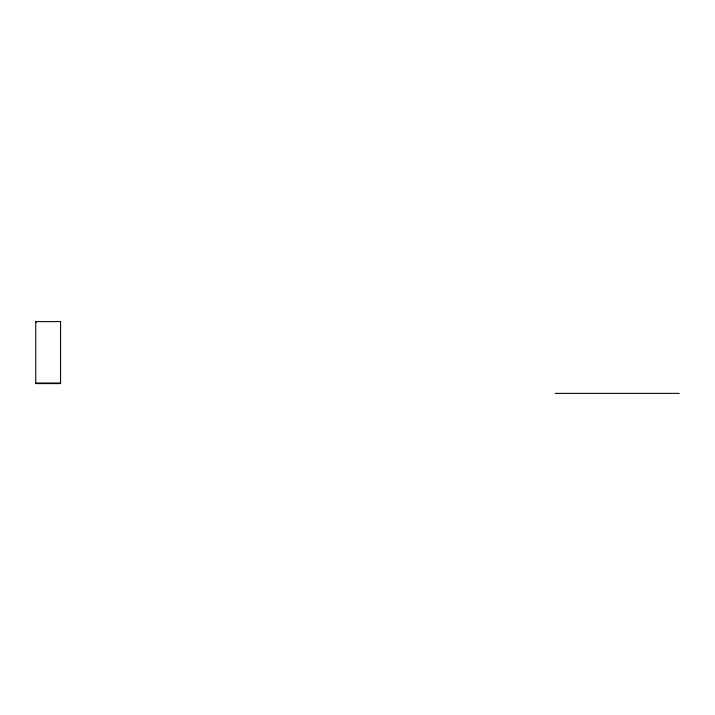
<?xml version="1.0" encoding="UTF-8"?>
<svg xmlns="http://www.w3.org/2000/svg" width="715" height="715" viewBox="0 0 715 715"><rect width="100%" height="100%" fill="white"/><g stroke="black" fill="none" stroke-linecap="round" stroke-linejoin="round"><path stroke-width="1.07" d="M35.75 322.17L36.304 322.17M35.75 383.026L60.561 383.026M555.18 393.384L679.25 393.384M60.561 321.616L35.75 321.616L35.75 383.589L60.561 383.589L60.561 321.616"/></g></svg>
